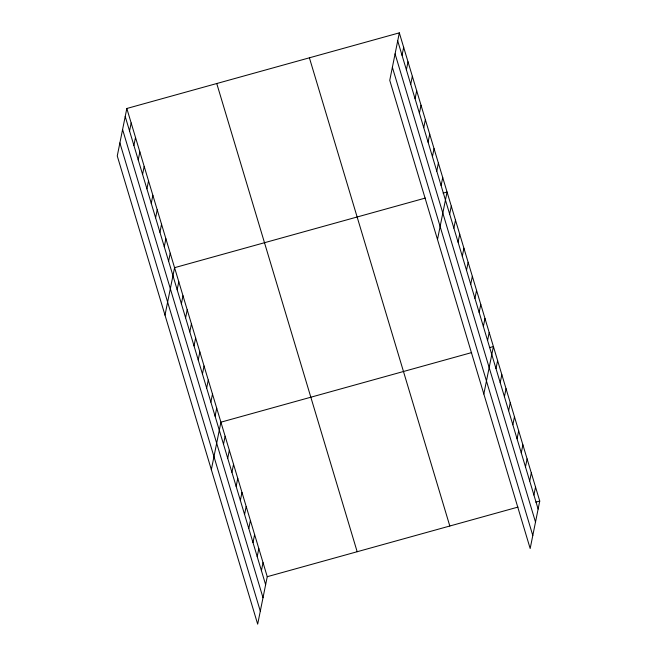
<?xml version="1.0" encoding="UTF-8"?>
<svg xmlns="http://www.w3.org/2000/svg" width="657" height="657" viewBox="0 0 657 657"><rect width="100%" height="100%" fill="white"/><g stroke="black" fill="none" stroke-linecap="round" stroke-linejoin="round"><path stroke-width="0.99" d="M126.826 108.487L117.258 155.955L257.675 624.15L267.251 576.69L126.826 108.487L399.325 32.85L539.742 501.045L530.174 548.513L389.749 80.31L399.325 32.85M129.552 130.973L131.17 122.958M133.897 145.443L135.506 137.436M138.233 159.922L139.851 151.907M142.577 174.392L144.187 166.377M146.913 188.863L148.531 180.847M151.258 203.333L152.867 195.318M155.594 217.804L157.212 209.788M159.938 232.274L161.548 224.259M164.275 246.745L165.893 238.737M168.619 261.223L170.229 253.208M164.997 315.138L174.573 267.678L425.325 198.069M177.168 289.737L178.786 281.722M181.381 303.78L182.999 295.765M185.594 317.832L187.212 309.817M189.807 331.875L191.425 323.86M194.02 345.919L195.638 337.903M198.233 359.97L199.843 351.955M202.446 374.014L204.056 365.998M206.659 388.057L208.269 380.042M210.872 402.109L212.482 394.093M215.085 416.152L216.695 408.137M211.34 469.648L220.908 422.18L471.66 352.579M223.503 444.239L225.121 436.232M227.716 458.29L229.334 450.275M231.929 472.334L233.547 464.318M236.142 486.377L237.76 478.37M240.355 500.429L241.973 492.413M244.568 514.472L246.186 506.457M248.781 528.515L250.399 520.5M252.994 542.567L254.612 534.552M257.207 556.61L258.825 548.595M261.42 570.654L263.038 562.638M402.043 55.336L403.661 47.32M406.387 69.806L408.005 61.791M410.724 84.277L412.341 76.261M415.068 98.747L416.686 90.74M419.404 113.226L421.022 105.21M423.749 127.696L425.366 119.681M428.085 142.167L429.703 134.151M432.429 156.637L434.047 148.622M436.765 171.107L438.383 163.092M441.11 185.578L442.728 177.562M437.496 239.501L447.064 192.041L443.114 193.133M449.659 214.1L451.277 206.084M453.872 228.143L455.49 220.128M458.085 242.187L459.703 234.179M462.298 256.238L463.916 248.223M466.511 270.282L468.129 262.266M470.724 284.325L472.342 276.31M474.937 298.377L476.555 290.361M479.15 312.42L480.768 304.405M483.363 326.463L484.981 318.448M487.576 340.515L489.194 332.499M483.831 394.003L493.407 346.543L489.449 347.643M496.002 368.602L497.612 360.586M500.215 382.645L501.825 374.638M504.428 396.697L506.038 388.681M508.641 410.74L510.251 402.725M512.846 424.783L514.464 416.776M517.059 438.835L518.677 430.82M521.272 452.878L522.89 444.863M525.485 466.922L527.103 458.914M529.698 480.973L531.316 472.958M533.911 495.017L535.529 487.001M267.251 576.69L518.003 507.081M535.792 502.145L539.742 501.045M397.707 40.865L538.124 509.06M395.079 53.882L535.504 522.077M392.377 67.293L532.794 535.496M309.398 57.808L449.815 526.011M216.753 83.529L357.17 551.724M125.216 116.503L265.633 584.705M122.588 129.519L263.005 597.722M119.886 142.93L260.303 611.133"/></g></svg>
